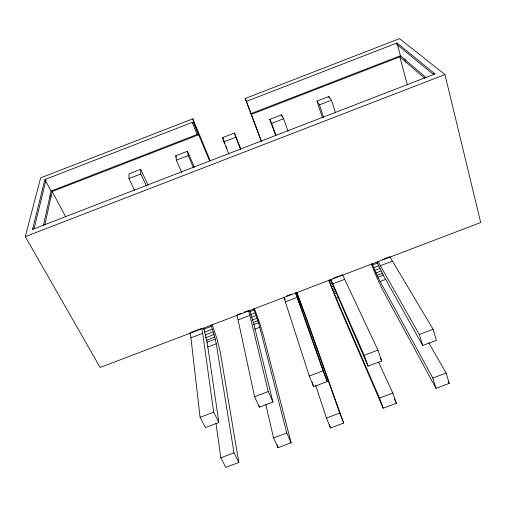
<?xml version="1.0" encoding="UTF-8"?>
<svg xmlns="http://www.w3.org/2000/svg" width="506" height="506" viewBox="0 0 506 506"><rect width="100%" height="100%" fill="white"/><g stroke="black" fill="none" stroke-linecap="round" stroke-linejoin="round"><path stroke-width="0.76" d="M134.722 190.61L128.954 178.529L128.998 173.849L140.674 169.327L147.992 185.025M44.806 225.056L52.156 191.527L198.656 134.773L193.463 121.914M43.44 225.347L51.068 191.078L45.249 180.225M210.306 160.845L192.818 118.828L40.619 177.878L25.3 236.637L100.144 367.47L480.7 222.539L444.957 74.565L399.519 38.633L245.214 98.499L246.416 101.377L397.014 42.966L435.002 73.92L32.555 229.401L44.889 179.548L192.141 122.427L193.627 122.699L209.579 160.997M397.014 42.966L396.381 44.066L432.554 73.756L435.002 73.92M32.555 229.401L34.345 227.624L45.97 179.965L44.889 179.548M198.656 134.773L197.169 134.476L51.068 191.078L52.156 191.527L65.584 216.612M246.416 101.377L251.014 113.616L400.423 55.736L426.039 77.557M251.014 113.616L251.33 114.375L399.803 56.855L400.423 55.736L397.412 44.471M181.736 172.445L176.36 160.193L175.765 155.747L187.486 151.212L194.31 167.132M228.902 154.222L223.911 141.794L222.684 137.594L234.442 133.046L240.767 149.175M275.707 135.678L269.755 119.378L281.545 114.818L283.569 118.72L288.066 131.358M322.385 117.544L316.971 101.105L328.792 96.532L331.468 100.194L335.548 112.939M128.954 178.529L140.788 173.95L140.674 169.327M176.36 160.193L188.232 155.595L187.486 151.212M223.911 141.794L235.828 137.189L234.442 133.046M269.755 119.378L271.621 123.344L283.569 118.72M316.971 101.105L319.482 104.831L331.468 100.194M25.3 236.637L444.957 74.565M190.794 332.543L201.008 328.647M237.567 314.726L241.223 313.334M244.151 312.215L247.813 310.823M286.687 296.016L291.095 294.34M333.024 278.37L338.179 276.409M339.652 275.846L341.866 275.005M382.194 259.641L389.848 256.725L433.092 329.254L436.4 340.342L422.706 345.509L383.39 275.384L377.09 262.45M203.437 329.324L211.28 326.338L210.755 324.922M249.844 311.652L254.138 310.02L253.601 308.603M295.681 294.195L297.117 293.651L296.573 292.234M328.887 279.932L329.431 281.349L330.867 280.798M372.074 263.481L372.625 264.897L377.672 262.975M204.418 332.145L212.267 329.153L211.28 326.338M250.868 314.46L255.163 312.828L254.138 310.02M329.431 281.349L330.519 284.138L331.955 283.594M372.625 264.897L373.744 267.68L378.798 265.758M203.88 328.413L207.175 342.404L218.845 422.472L205.354 427.564L200.091 417.305L190.926 337.825L202.697 333.346L201.742 328.369M249.875 310.899L253.961 324.612L272.936 402.049L259.395 407.166L254.588 396.71L238.06 319.881L249.869 315.39L248.547 310.545M296.01 293.328L327.23 381.556L313.638 386.685L309.286 376.04L285.346 301.886L297.186 297.376L295.498 292.664M330.81 279.211L332.777 283.828L344.662 279.306L377.944 350.095L381.714 360.987L368.077 366.135L330.703 280.115M378.026 261.235L380.36 265.713L392.276 261.178M205.322 334.909L213.184 331.917L212.267 329.153M251.83 317.205L256.131 315.567L255.163 312.828M297.762 299.723L299.198 299.179L297.117 293.651M330.519 284.138L331.582 286.851L333.745 286.029M373.744 267.68L374.87 270.381L379.93 268.452M205.423 337.837L214.006 334.574L213.184 331.917M252.007 320.115L257.029 318.204L256.131 315.567M298.736 302.335L300.172 301.785L299.198 299.179M331.582 286.851L332.613 289.445L334.782 288.616M374.87 270.381L375.977 272.943L381.043 271.014M206.125 340.355L214.734 337.085L214.006 334.574M253.531 322.322L257.845 320.684L257.029 318.204M299.641 304.783L301.083 304.232L300.172 301.785M332.613 289.445L333.593 291.867L335.763 291.045M375.977 272.943L377.046 275.34L382.852 273.126M206.638 342.404L215.265 339.121L214.734 337.085M253.424 324.605L258.471 322.689L257.845 320.684M300.362 306.756L301.804 306.206L301.083 304.232M333.593 291.867L334.39 293.815L336.566 292.987M377.046 275.34L377.944 277.25L383.763 275.036M207.555 347.084L216.245 343.783L215.265 339.121M254.682 329.172L259.761 327.243L258.471 322.689M334.39 293.815L336.224 298.173L338.419 297.338M377.944 277.25L380.095 281.494L385.958 279.268M200.091 417.305L213.696 412.162L202.697 333.346M254.588 396.71L268.243 391.549L249.869 315.39M309.286 376.04L322.992 370.86L297.186 297.376M332.777 283.828L364.187 355.294L377.944 350.095M380.36 265.713L419.284 334.472L433.092 329.254M212.216 324.751L217.023 338.988L220.268 352.068L238.819 462.465L225.765 467.367L220.85 457.785L234.012 452.832L216.245 343.783M254.48 308.654L259.54 322.815L263.462 335.661L291.146 442.794L278.047 447.715L273.556 437.949L286.763 432.984L259.761 327.243M296.864 292.512L306.781 319.204L343.656 423.054L330.513 427.994L326.446 418.051L339.703 413.06L301.804 306.206M336.224 298.173L379.525 398.077L392.827 393.073L396.35 403.244L383.156 408.203L339.355 306.832L328.729 280.381M380.095 281.494L432.794 378.033L446.14 373.011L449.227 383.365L435.989 388.342L382.897 290.299L377.078 278.117L371.322 264.157M424.8 78.31L399.803 56.855L407.33 84.97M428.835 342.935L446.14 373.011M448.449 381.998L449.227 383.365M49.936 195.183L51.055 197.264M213.696 412.162L218.845 422.472M234.012 452.832L238.819 462.465M380.379 358.134L381.714 360.987M140.788 173.95L146.462 186.075M378.602 362.201L392.827 393.073M394.37 398.937L396.35 403.244M342.6 274.72L344.662 279.306M268.243 391.549L272.936 402.049M286.763 432.984L291.146 442.794M175.765 155.747L176.398 157.189M188.232 155.595L193.513 167.891M192.141 122.427L197.169 134.476M222.684 137.594L225.031 143.438M226.207 146.361L227.086 148.555M322.992 370.86L327.23 381.556M339.703 413.06L343.656 423.054M235.828 137.189L240.717 149.656M251.33 114.375L261.621 141.731M245.214 98.499L261.26 141.155M271.621 123.344L275.947 135.197M364.187 355.294L368.077 366.135M379.525 398.077L383.156 408.203M284.461 297.724L285.163 299.672M281.545 114.818L282.335 117.044M283.746 297.136L285.346 301.886M329.279 424.256L330.513 427.994M319.482 104.831L323.657 117.537M315.617 385.129L326.446 418.051M312.183 382.207L313.638 386.685M328.792 96.532L329.279 98.031M419.284 334.472L422.706 345.509M432.794 378.033L435.989 388.342M404.971 59.234L405.78 62.282M236.833 315.004L238.06 319.881M277.326 444.654L278.047 447.715M265.745 404.218L273.556 437.949M259.059 405.629L259.395 407.166M192.818 118.828L193.627 122.699M190.06 332.822L190.926 337.825M216.024 423.497L220.85 457.785"/></g></svg>
